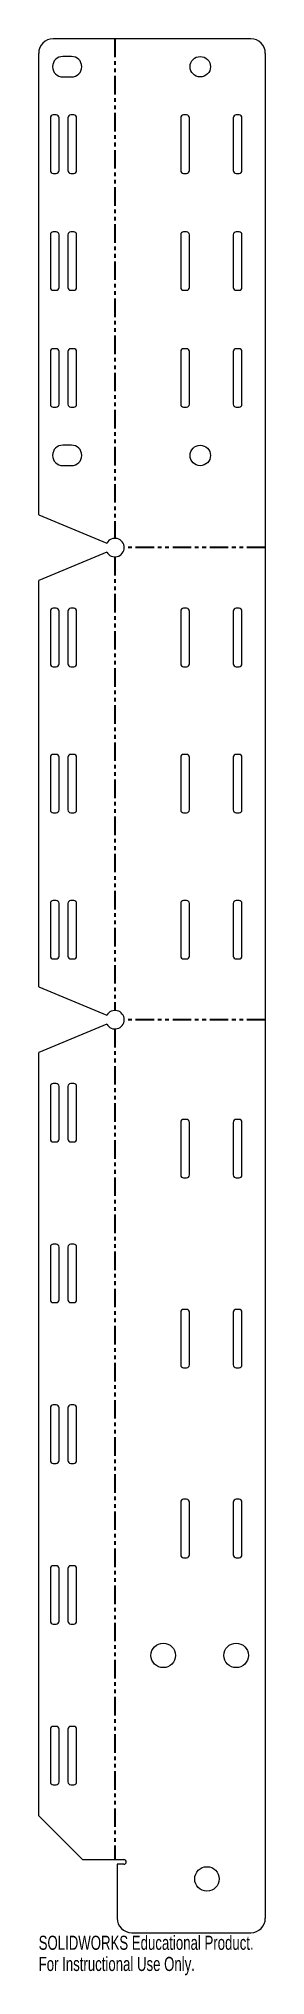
# Model space of a CAD drawing. Header units: millimetres. Extents: x -52 to 25, y -170 to 493.
import ezdxf

# ---------------------------------------------------------------- set-up
doc = ezdxf.new("R2010")
doc.units = ezdxf.units.MM
doc.linetypes.add('PHANTOM', pattern=[12.7, 6.35, -1.27, 1.27, -1.27, 1.27, -1.27])
doc.layers.add('BEND', color=7, linetype='PHANTOM', lineweight=35)
doc.styles.add('SLDTEXTSTYLE0', font='TXT', dxfattribs={"width": 0.7})

msp = doc.modelspace()

# ---------------------------------------------------------------- linework, layer by layer
at = {"color": 7, "linetype": 'Continuous', "lineweight": 25}
for p, q in [((20.4, 493.1), (-47.28, 493.1)), ((-52.28, 330.21), (-52.28, 488.1)), ((-41.01, 487.03), (-44.01, 487.03)), ((25.4, 488.1), (25.4, -150)), ((-44.01, 480.03), (-41.01, 480.03)), ((-48.28, 466.03), (-48.28, 448.03)), ((-46.28, 467.03), (-47.28, 467.03)), ((-45.28, 448.03), (-45.28, 466.03)), ((-42.28, 466.03), (-42.28, 448.03)), ((-40.28, 467.03), (-41.28, 467.03)), ((-39.28, 448.03), (-39.28, 466.03)), ((-3.6, 466.03), (-3.6, 448.03)), ((-1.6, 467.03), (-2.6, 467.03)), ((-0.6, 448.03), (-0.6, 466.03)), ((14.4, 466.03), (14.4, 448.03)), ((16.4, 467.03), (15.4, 467.03)), ((17.4, 448.03), (17.4, 466.03)), ((-47.28, 447.03), (-46.28, 447.03)), ((-41.28, 447.03), (-40.28, 447.03)), ((-2.6, 447.03), (-1.6, 447.03)), ((15.4, 447.03), (16.4, 447.03)), ((-48.28, 426.03), (-48.28, 408.03)), ((-46.28, 427.03), (-47.28, 427.03)), ((-45.28, 408.03), (-45.28, 426.03)), ((-42.28, 426.03), (-42.28, 408.03)), ((-40.28, 427.03), (-41.28, 427.03)), ((-39.28, 408.03), (-39.28, 426.03)), ((-3.6, 426.03), (-3.6, 408.03)), ((-1.6, 427.03), (-2.6, 427.03)), ((-0.6, 408.03), (-0.6, 426.03)), ((14.4, 426.03), (14.4, 408.03)), ((16.4, 427.03), (15.4, 427.03)), ((17.4, 408.03), (17.4, 426.03)), ((-47.28, 407.03), (-46.28, 407.03)), ((-41.28, 407.03), (-40.28, 407.03)), ((-2.6, 407.03), (-1.6, 407.03)), ((15.4, 407.03), (16.4, 407.03)), ((-48.28, 386.03), (-48.28, 368.03)), ((-46.28, 387.03), (-47.28, 387.03)), ((-45.28, 368.03), (-45.28, 386.03)), ((-42.28, 386.03), (-42.28, 368.03)), ((-40.28, 387.03), (-41.28, 387.03)), ((-39.28, 368.03), (-39.28, 386.03)), ((-3.6, 386.03), (-3.6, 368.03)), ((-1.6, 387.03), (-2.6, 387.03)), ((-0.6, 368.03), (-0.6, 386.03)), ((14.4, 386.03), (14.4, 368.03)), ((16.4, 387.03), (15.4, 387.03)), ((17.4, 368.03), (17.4, 386.03)), ((-47.28, 367.03), (-46.28, 367.03)), ((-41.28, 367.03), (-40.28, 367.03)), ((-2.6, 367.03), (-1.6, 367.03)), ((15.4, 367.03), (16.4, 367.03)), ((-41.01, 354.03), (-44.01, 354.03)), ((-44.01, 347.03), (-41.01, 347.03)), ((-52.28, 330.21), (-28.91, 320.53)), ((-28.91, 317.44), (-52.28, 307.76)), ((-52.28, 168.66), (-52.28, 307.76)), ((-46.28, 298.21), (-47.28, 298.21)), ((-40.28, 298.21), (-41.28, 298.21)), ((-1.6, 298.21), (-2.6, 298.21)), ((16.4, 298.21), (15.4, 298.21)), ((-48.28, 297.21), (-48.28, 279.21)), ((-45.28, 279.21), (-45.28, 297.21)), ((-42.28, 297.21), (-42.28, 279.21)), ((-39.28, 279.21), (-39.28, 297.21)), ((-3.6, 297.21), (-3.6, 279.21)), ((-0.6, 279.21), (-0.6, 297.21)), ((14.4, 297.21), (14.4, 279.21)), ((17.4, 279.21), (17.4, 297.21)), ((-47.28, 278.21), (-46.28, 278.21)), ((-41.28, 278.21), (-40.28, 278.21)), ((-2.6, 278.21), (-1.6, 278.21)), ((15.4, 278.21), (16.4, 278.21)), ((-48.28, 247.21), (-48.28, 229.21)), ((-46.28, 248.21), (-47.28, 248.21)), ((-45.28, 229.21), (-45.28, 247.21)), ((-42.28, 247.21), (-42.28, 229.21)), ((-40.28, 248.21), (-41.28, 248.21)), ((-39.28, 229.21), (-39.28, 247.21)), ((-3.6, 247.21), (-3.6, 229.21)), ((-1.6, 248.21), (-2.6, 248.21)), ((-0.6, 229.21), (-0.6, 247.21)), ((14.4, 247.21), (14.4, 229.21)), ((16.4, 248.21), (15.4, 248.21)), ((17.4, 229.21), (17.4, 247.21)), ((-47.28, 228.21), (-46.28, 228.21)), ((-41.28, 228.21), (-40.28, 228.21)), ((-2.6, 228.21), (-1.6, 228.21)), ((15.4, 228.21), (16.4, 228.21)), ((-48.28, 197.21), (-48.28, 179.21)), ((-46.28, 198.21), (-47.28, 198.21)), ((-45.28, 179.21), (-45.28, 197.21)), ((-42.28, 197.21), (-42.28, 179.21)), ((-40.28, 198.21), (-41.28, 198.21)), ((-39.28, 179.21), (-39.28, 197.21)), ((-3.6, 197.21), (-3.6, 179.21)), ((-1.6, 198.21), (-2.6, 198.21)), ((-0.6, 179.21), (-0.6, 197.21)), ((14.4, 197.21), (14.4, 179.21)), ((16.4, 198.21), (15.4, 198.21)), ((17.4, 179.21), (17.4, 197.21)), ((-47.28, 178.21), (-46.28, 178.21)), ((-41.28, 178.21), (-40.28, 178.21)), ((-2.6, 178.21), (-1.6, 178.21)), ((15.4, 178.21), (16.4, 178.21)), ((-52.28, 168.66), (-28.91, 158.98)), ((-28.91, 155.89), (-52.28, 146.21)), ((-52.28, -115), (-52.28, 146.21)), ((-48.28, 134.6), (-48.28, 116.6)), ((-46.28, 135.6), (-47.28, 135.6)), ((-45.28, 116.6), (-45.28, 134.6)), ((-42.28, 134.6), (-42.28, 116.6)), ((-40.28, 135.6), (-41.28, 135.6)), ((-39.28, 116.6), (-39.28, 134.6)), ((-3.6, 122.3), (-3.6, 104.3)), ((-1.6, 123.3), (-2.6, 123.3)), ((-0.6, 104.3), (-0.6, 122.3)), ((14.4, 122.3), (14.4, 104.3)), ((16.4, 123.3), (15.4, 123.3)), ((17.4, 104.3), (17.4, 122.3)), ((-47.28, 115.6), (-46.28, 115.6)), ((-41.28, 115.6), (-40.28, 115.6)), ((-2.6, 103.3), (-1.6, 103.3)), ((15.4, 103.3), (16.4, 103.3)), ((-48.28, 79.6), (-48.28, 61.6)), ((-46.28, 80.6), (-47.28, 80.6)), ((-45.28, 61.6), (-45.28, 79.6)), ((-42.28, 79.6), (-42.28, 61.6)), ((-40.28, 80.6), (-41.28, 80.6)), ((-39.28, 61.6), (-39.28, 79.6)), ((-47.28, 60.6), (-46.28, 60.6)), ((-41.28, 60.6), (-40.28, 60.6)), ((-3.6, 57.3), (-3.6, 39.3)), ((-1.6, 58.3), (-2.6, 58.3)), ((-0.6, 39.3), (-0.6, 57.3)), ((14.4, 57.3), (14.4, 39.3)), ((16.4, 58.3), (15.4, 58.3)), ((17.4, 39.3), (17.4, 57.3)), ((-2.6, 38.3), (-1.6, 38.3)), ((15.4, 38.3), (16.4, 38.3)), ((-48.28, 24.6), (-48.28, 6.6)), ((-46.28, 25.6), (-47.28, 25.6)), ((-45.28, 6.6), (-45.28, 24.6)), ((-42.28, 24.6), (-42.28, 6.6)), ((-40.28, 25.6), (-41.28, 25.6)), ((-39.28, 6.6), (-39.28, 24.6)), ((-47.28, 5.6), (-46.28, 5.6)), ((-41.28, 5.6), (-40.28, 5.6)), ((-3.6, -7.7), (-3.6, -25.7)), ((-1.6, -6.7), (-2.6, -6.7)), ((-0.6, -25.7), (-0.6, -7.7)), ((14.4, -7.7), (14.4, -25.7)), ((16.4, -6.7), (15.4, -6.7)), ((17.4, -25.7), (17.4, -7.7)), ((-48.28, -30.4), (-48.28, -48.4)), ((-46.28, -29.4), (-47.28, -29.4)), ((-45.28, -48.4), (-45.28, -30.4)), ((-42.28, -30.4), (-42.28, -48.4)), ((-40.28, -29.4), (-41.28, -29.4)), ((-39.28, -48.4), (-39.28, -30.4)), ((-2.6, -26.7), (-1.6, -26.7)), ((15.4, -26.7), (16.4, -26.7)), ((-47.28, -49.4), (-46.28, -49.4)), ((-41.28, -49.4), (-40.28, -49.4)), ((-48.28, -85.4), (-48.28, -103.4)), ((-46.28, -84.4), (-47.28, -84.4)), ((-45.28, -103.4), (-45.28, -85.4)), ((-42.28, -85.4), (-42.28, -103.4)), ((-40.28, -84.4), (-41.28, -84.4)), ((-39.28, -103.4), (-39.28, -85.4)), ((-47.28, -104.4), (-46.28, -104.4)), ((-41.28, -104.4), (-40.28, -104.4)), ((-52.28, -115), (-37.28, -130)), ((-37.28, -130), (-23.08, -130)), ((-25.4, -131.59), (-25.4, -150)), ((-23.08, -131.59), (-25.4, -131.59)), ((-20.4, -155), (20.4, -155))]:
    msp.add_line(p, q, dxfattribs=at)
for centre, radius in [((3.1, 483.53), 3.5), ((3.1, 350.5), 3.5), ((-9.6, -60.1), 4.2), ((15.4, -60.1), 4.2), ((5.4, -136.6), 4.2)]:
    msp.add_circle(centre, radius, dxfattribs=at)
for centre, radius, start, end in [((-47.28, 488.1), 5, 90, 180), ((20.4, 488.1), 5, 0, 90), ((-44.01, 483.53), 3.5, 90, 270), ((-41.01, 483.53), 3.5, 270, 90), ((-47.28, 466.03), 1, 90, 180), ((-46.28, 466.03), 1, 0, 90), ((-41.28, 466.03), 1, 90, 180), ((-40.28, 466.03), 1, 360, 90), ((-2.6, 466.03), 1, 90, 180), ((-1.6, 466.03), 1, 0, 90), ((15.4, 466.03), 1, 90, 180), ((16.4, 466.03), 1, 0, 90), ((-47.28, 448.03), 1, 180, 270), ((-46.28, 448.03), 1, 270, 360), ((-41.28, 448.03), 1, 180, 270), ((-40.28, 448.03), 1, 270, 0), ((-2.6, 448.03), 1, 180, 270), ((-1.6, 448.03), 1, 270, 0), ((15.4, 448.03), 1, 180, 270), ((16.4, 448.03), 1, 270, 0), ((-47.28, 426.03), 1, 90, 180), ((-46.28, 426.03), 1, 0, 90), ((-41.28, 426.03), 1, 90, 180), ((-40.28, 426.03), 1, 0, 90), ((-2.6, 426.03), 1, 90, 180), ((-1.6, 426.03), 1, 0, 90), ((15.4, 426.03), 1, 90, 180), ((16.4, 426.03), 1, 360, 90), ((-47.28, 408.03), 1, 180, 270), ((-46.28, 408.03), 1, 270, 0), ((-41.28, 408.03), 1, 180, 270), ((-40.28, 408.03), 1, 270, 0), ((-2.6, 408.03), 1, 180, 270), ((-1.6, 408.03), 1, 270, 0), ((15.4, 408.03), 1, 180, 270), ((16.4, 408.03), 1, 270, 0), ((-47.28, 386.03), 1, 90, 180), ((-46.28, 386.03), 1, 0, 90), ((-41.28, 386.03), 1, 90, 180), ((-40.28, 386.03), 1, 0, 90), ((-2.6, 386.03), 1, 90, 180), ((-1.6, 386.03), 1, 360, 90), ((15.4, 386.03), 1, 90, 180), ((16.4, 386.03), 1, 0, 90), ((-47.28, 368.03), 1, 180, 270), ((-46.28, 368.03), 1, 270, 360), ((-41.28, 368.03), 1, 180, 270), ((-40.28, 368.03), 1, 270, 0), ((-2.6, 368.03), 1, 180, 270), ((-1.6, 368.03), 1, 270, 360), ((15.4, 368.03), 1, 180, 270), ((16.4, 368.03), 1, 270, 360), ((-44.01, 350.53), 3.5, 90, 270), ((-41.01, 350.53), 3.5, 270, 90), ((-26.14, 318.98), 3.17, 209.13771, 150.86229), ((-47.28, 297.21), 1, 90, 180), ((-46.28, 297.21), 1, 360, 90), ((-41.28, 297.21), 1, 90, 180), ((-40.28, 297.21), 1, 360, 90), ((-2.6, 297.21), 1, 90, 180), ((-1.6, 297.21), 1, 360, 90), ((15.4, 297.21), 1, 90, 180), ((16.4, 297.21), 1, 360, 90), ((-47.28, 279.21), 1, 180, 270), ((-46.28, 279.21), 1, 270, 360), ((-41.28, 279.21), 1, 180, 270), ((-40.28, 279.21), 1, 270, 360), ((-2.6, 279.21), 1, 180, 270), ((-1.6, 279.21), 1, 270, 0), ((15.4, 279.21), 1, 180, 270), ((16.4, 279.21), 1, 270, 0), ((-47.28, 247.21), 1, 90, 180), ((-46.28, 247.21), 1, 360, 90), ((-41.28, 247.21), 1, 90, 180), ((-40.28, 247.21), 1, 0, 90), ((-2.6, 247.21), 1, 90, 180), ((-1.6, 247.21), 1, 360, 90), ((15.4, 247.21), 1, 90, 180), ((16.4, 247.21), 1, 360, 90), ((-47.28, 229.21), 1, 180, 270), ((-46.28, 229.21), 1, 270, 0), ((-41.28, 229.21), 1, 180, 270), ((-40.28, 229.21), 1, 270, 0), ((-2.6, 229.21), 1, 180, 270), ((-1.6, 229.21), 1, 270, 0), ((15.4, 229.21), 1, 180, 270), ((16.4, 229.21), 1, 270, 0), ((-47.28, 197.21), 1, 90, 180), ((-46.28, 197.21), 1, 360, 90), ((-41.28, 197.21), 1, 90, 180), ((-40.28, 197.21), 1, 0, 90), ((-2.6, 197.21), 1, 90, 180), ((-1.6, 197.21), 1, 0, 90), ((15.4, 197.21), 1, 90, 180), ((16.4, 197.21), 1, 0, 90), ((-47.28, 179.21), 1, 180, 270), ((-46.28, 179.21), 1, 270, 0), ((-41.28, 179.21), 1, 180, 270), ((-40.28, 179.21), 1, 270, 0), ((-2.6, 179.21), 1, 180, 270), ((-1.6, 179.21), 1, 270, 0), ((15.4, 179.21), 1, 180, 270), ((16.4, 179.21), 1, 270, 360), ((-26.14, 157.43), 3.17, 209.13771, 150.86229), ((-47.28, 134.6), 1, 90, 180), ((-46.28, 134.6), 1, 0, 90), ((-41.28, 134.6), 1, 90, 180), ((-40.28, 134.6), 1, 0, 90), ((-2.6, 122.3), 1, 90, 180), ((-1.6, 122.3), 1, 0, 90), ((15.4, 122.3), 1, 90, 180), ((16.4, 122.3), 1, 0, 90), ((-47.28, 116.6), 1, 180, 270), ((-46.28, 116.6), 1, 270, 0), ((-41.28, 116.6), 1, 180, 270), ((-40.28, 116.6), 1, 270, 360), ((-2.6, 104.3), 1, 180, 270), ((-1.6, 104.3), 1, 270, 0), ((15.4, 104.3), 1, 180, 270), ((16.4, 104.3), 1, 270, 0), ((-47.28, 79.6), 1, 90, 180), ((-46.28, 79.6), 1, 0, 90), ((-41.28, 79.6), 1, 90, 180), ((-40.28, 79.6), 1, 0, 90), ((-47.28, 61.6), 1, 180, 270), ((-46.28, 61.6), 1, 270, 0), ((-41.28, 61.6), 1, 180, 270), ((-40.28, 61.6), 1, 270, 0), ((-2.6, 57.3), 1, 90, 180), ((-1.6, 57.3), 1, 0, 90), ((15.4, 57.3), 1, 90, 180), ((16.4, 57.3), 1, 0, 90), ((-2.6, 39.3), 1, 180, 270), ((-1.6, 39.3), 1, 270, 0), ((15.4, 39.3), 1, 180, 270), ((16.4, 39.3), 1, 270, 0), ((-47.28, 24.6), 1, 90, 180), ((-46.28, 24.6), 1, 0, 90), ((-41.28, 24.6), 1, 90, 180), ((-40.28, 24.6), 1, 0, 90), ((-47.28, 6.6), 1, 180, 270), ((-46.28, 6.6), 1, 270, 0), ((-41.28, 6.6), 1, 180, 270), ((-40.28, 6.6), 1, 270, 0), ((-2.6, -7.7), 1, 90, 180), ((-1.6, -7.7), 1, 360, 90), ((15.4, -7.7), 1, 90, 180), ((16.4, -7.7), 1, 0, 90), ((-2.6, -25.7), 1, 180, 270), ((-1.6, -25.7), 1, 270, 0), ((15.4, -25.7), 1, 180, 270), ((16.4, -25.7), 1, 270, 0), ((-47.28, -30.4), 1, 90, 180), ((-46.28, -30.4), 1, 360, 90), ((-41.28, -30.4), 1, 90, 180), ((-40.28, -30.4), 1, 360, 90), ((-47.28, -48.4), 1, 180, 270), ((-46.28, -48.4), 1, 270, 0), ((-41.28, -48.4), 1, 180, 270), ((-40.28, -48.4), 1, 270, 0), ((-47.28, -85.4), 1, 90, 180), ((-46.28, -85.4), 1, 0, 90), ((-41.28, -85.4), 1, 90, 180), ((-40.28, -85.4), 1, 0, 90), ((-47.28, -103.4), 1, 180, 270), ((-46.28, -103.4), 1, 270, 0), ((-41.28, -103.4), 1, 180, 270), ((-40.28, -103.4), 1, 270, 0), ((-23.08, -130.79), 0.794, 270, 90), ((-20.4, -150), 5, 180, 270), ((20.4, -150), 5, 270, 0)]:
    msp.add_arc(centre, radius, start, end, dxfattribs=at)
at = {"layer": 'BEND', "linetype": 'PHANTOM', "lineweight": 35}
for p, q in [((-26.14, 493.1), (-26.14, 322.16)), ((25.4, 318.98), (-22.96, 318.98)), ((-26.14, 315.81), (-26.14, 160.61)), ((-26.14, 154.26), (-26.14, -130)), ((25.4, 157.43), (-22.96, 157.43))]:
    msp.add_line(p, q, dxfattribs=at)

# ---------------------------------------------------------------- texts
at = {"color": 7, "linetype": 'Continuous', "char_height": 4.8336, "attachment_point": 1, "style": 'SLDTEXTSTYLE0'}
for s, insert in [('SOLIDWORKS Educational Product.', (-52.28, -156.02)), ('For Instructional Use Only.', (-52.28, -163.27))]:
    msp.add_mtext(s, dxfattribs=dict(at, insert=insert))

doc.saveas('drawing.dxf')
